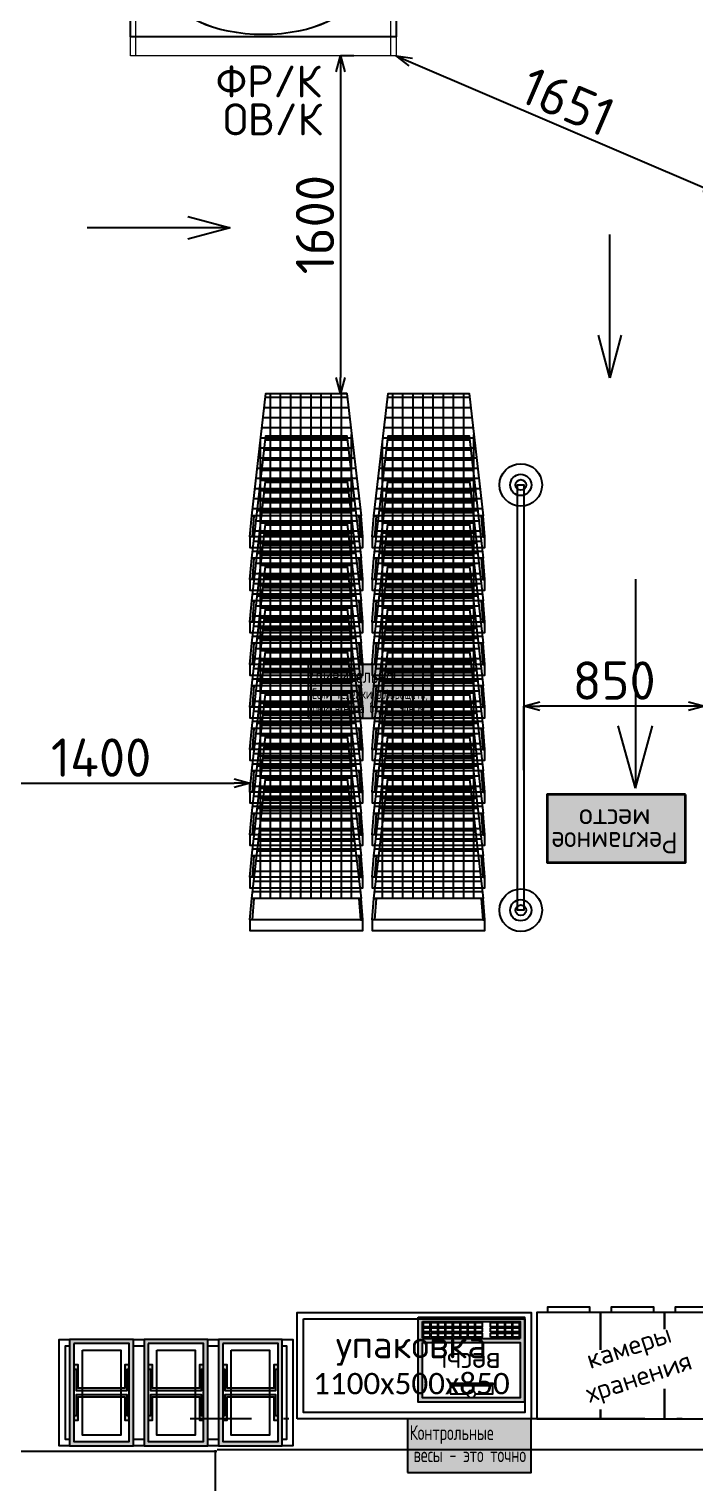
# Model space of a CAD drawing. Extents: x -150237 to 313168, y -187365 to 36962.
# Drawn here: x -40343 to -37212, y -169044 to -162207 of the extents above; entities that cross this region are included whole.
import ezdxf
from ezdxf.enums import TextEntityAlignment as Align

# ---------------------------------------------------------------- set-up
doc = ezdxf.new("R2010")
doc.units = 0
doc.header["$LTSCALE"] = 50
doc.header["$PDMODE"] = 34
doc.header["$PDSIZE"] = 20
doc.linetypes.add('ACAD_ISO10W100', pattern=[18.5, 12, -3, 0.5, -3])
doc.layers.get('0').update_dxf_attribs({"linetype": 'CONTINUOUS'})
doc.layers.get('Defpoints').update_dxf_attribs({"linetype": 'CONTINUOUS'})
for name, color, linetype in [('2', 170, 'CONTINUOUS'), ('3', 7, 'CONTINUOUS'), ('ST', 7, 'CONTINUOUS'), ('type', 7, 'CONTINUOUS'), ('оборудование', 90, 'CONTINUOUS'), ('оборудованиеNEW', 250, 'CONTINUOUS'), ('оборудованиеOLD', 90, 'CONTINUOUS'), ('Прикасс', 210, 'CONTINUOUS'), ('товарные группы', 7, 'CONTINUOUS')]:
    doc.layers.add(name, color=color, linetype=linetype)
doc.layers.add('Стены', color=7, linetype='CONTINUOUS', lineweight=35)
doc.styles.get("Standard").update_dxf_attribs({"font": 'isocpeur.ttf'})
doc.dimstyles.get("Standard").update_dxf_attribs({"dimscale": 0, "dimtxt": 180, "dimasz": 75, "dimexe": 0, "dimexo": 0, "dimgap": 30, "dimtad": 1, "dimdec": 0, "dimdsep": 46, "dimtxsty": 'Standard', "dimblk1": 'OPEN30', "dimblk2": 'OPEN30', "dimsah": 1, "dimcen": 25, "dimadec": 0, "dimazin": 0, "dimtfac": 1, "dimtdec": 0, "dimtmove": 0, "dimatfit": 3, "dimldrblk": 'OPEN30', "dimfxl": 1, "dimtolj": 1, "dimtzin": 0, "dimarcsym": 0})

# ---------------------------------------------------------------- blocks, each defined once
blk = doc.blocks.new('*U70')
at = {"layer": 'оборудование', "color": 7}
for p, q in [((659.1, 325), (952.4, 405.4)), ((1641.9, 325), (659.1, 325)), ((659.1, 325), (952.4, 244.5))]:
    blk.add_line(p, q, dxfattribs=at)
blk = doc.blocks.new('_OPEN30')
at = {"color": 0, "linetype": 'ByBlock'}
for p, q in [((-1, 0.268), (0, 0)), ((0, 0), (-1, -0.268)), ((0, 0), (-1, 0))]:
    blk.add_line(p, q, dxfattribs=at)
blk = doc.blocks.new('*D396')
at = {"color": 0, "lineweight": -2, "transparency": 16777216}
for p, q in [((-38016.5, -165692.9), (-38016.5, -165391)), ((-37241.5, -165391), (-37941.5, -165391)), ((-37166.5, -165692.9), (-37166.5, -165391))]:
    blk.add_line(p, q, dxfattribs=at)
at = {"layer": 'Defpoints', "color": 0, "transparency": 16777216}
for p in [(-38016.5, -165391), (-38016.5, -165692.9), (-37166.5, -165692.9)]:
    blk.add_point(p, dxfattribs=at)
at = {"color": 0, "lineweight": -2, "transparency": 16777216, "xscale": 75, "yscale": 75, "zscale": 75, "rotation": 180}
blk.add_blockref('_OPEN30', (-38016.5, -165391), dxfattribs=at)
at = {"color": 0, "lineweight": -2, "transparency": 16777216, "xscale": 75, "yscale": 75, "zscale": 75}
blk.add_blockref('_OPEN30', (-37166.5, -165391), dxfattribs=at)
at = {"color": 0, "transparency": 16777216, "insert": (-37591.5, -165271), "char_height": 180, "attachment_point": 5}
blk.add_mtext('\\A1;850', dxfattribs=at)
blk = doc.blocks.new('Межкассовая перегородка')
at = {"layer": 'Прикасс', "color": 1}
blk.add_lwpolyline([(0, 0), (0, 15), (2000, 15), (2000, -15), (0, -15), (0, 0)], dxfattribs=at)
for centre, radius in [((0, 0.1), 100), ((2000, 0.1), 100), ((0, 0.1), 50), ((0, 0.1), 25), ((2000, 0.1), 50), ((2000, 0.1), 25)]:
    blk.add_circle(centre, radius, dxfattribs=at)
blk = doc.blocks.new('*U77')
at = {"layer": '2'}
h = blk.add_hatch(dxfattribs=at)
h.set_pattern_fill('ANSI37', color=92, scale=15, angle=405, style=0)
h.set_pattern_definition([(90, (-3325, 4700), (-47.625, 2e-14), []), (180, (-3325, 4700), (-2e-14, -47.625), [])])
h.paths.add_polyline_path([(7.9, 1950), (522.1, 1950), (455, 2525), (75, 2525)])
h = blk.add_hatch(dxfattribs=at)
h.set_pattern_fill('ANSI37', color=92, scale=15, angle=405, style=0)
h.set_pattern_definition([(90, (-2750, 4700), (-47.625, 2e-14), []), (180, (-2750, 4700), (-2e-14, -47.625), [])])
h.paths.add_polyline_path([(582.9, 1950), (1097.1, 1950), (1030, 2525), (650, 2525)])
h = blk.add_hatch(dxfattribs=at)
h.set_pattern_fill('ANSI37', color=92, scale=15, angle=405, style=0)
h.set_pattern_definition([(90, (-3325, 4500), (-47.625, 2e-14), []), (180, (-3325, 4500), (-2e-14, -47.625), [])])
h.paths.add_polyline_path([(7.9, 1750), (522.1, 1750), (455, 2325), (75, 2325)])
h = blk.add_hatch(dxfattribs=at)
h.set_pattern_fill('ANSI37', color=92, scale=15, angle=405, style=0)
h.set_pattern_definition([(90, (-2750, 4500), (-47.625, 2e-14), []), (180, (-2750, 4500), (-2e-14, -47.625), [])])
h.paths.add_polyline_path([(582.9, 1750), (1097.1, 1750), (1030, 2325), (650, 2325)])
h = blk.add_hatch(dxfattribs=at)
h.set_pattern_fill('ANSI37', color=92, scale=15, angle=405, style=0)
h.set_pattern_definition([(90, (-3325, 4300), (-47.625, 2e-14), []), (180, (-3325, 4300), (-2e-14, -47.625), [])])
h.paths.add_polyline_path([(7.9, 1550), (522.1, 1550), (455, 2125), (75, 2125)])
h = blk.add_hatch(dxfattribs=at)
h.set_pattern_fill('ANSI37', color=92, scale=15, angle=405, style=0)
h.set_pattern_definition([(90, (-2750, 4300), (-47.625, 2e-14), []), (180, (-2750, 4300), (-2e-14, -47.625), [])])
h.paths.add_polyline_path([(582.9, 1550), (1097.1, 1550), (1030, 2125), (650, 2125)])
h = blk.add_hatch(dxfattribs=at)
h.set_pattern_fill('ANSI37', color=92, scale=15, angle=405, style=0)
h.set_pattern_definition([(90, (-3325, 4100), (-47.625, 2e-14), []), (180, (-3325, 4100), (-2e-14, -47.625), [])])
h.paths.add_polyline_path([(7.9, 1350), (522.1, 1350), (455, 1925), (75, 1925)])
h = blk.add_hatch(dxfattribs=at)
h.set_pattern_fill('ANSI37', color=92, scale=15, angle=405, style=0)
h.set_pattern_definition([(90, (-2750, 4100), (-47.625, 2e-14), []), (180, (-2750, 4100), (-2e-14, -47.625), [])])
h.paths.add_polyline_path([(582.9, 1350), (1097.1, 1350), (1030, 1925), (650, 1925)])
h = blk.add_hatch(dxfattribs=at)
h.set_pattern_fill('ANSI37', color=92, scale=15, angle=405, style=0)
h.set_pattern_definition([(90, (-3325, 3900), (-47.625, 2e-14), []), (180, (-3325, 3900), (-2e-14, -47.625), [])])
h.paths.add_polyline_path([(7.9, 1150), (522.1, 1150), (455, 1725), (75, 1725)])
h = blk.add_hatch(dxfattribs=at)
h.set_pattern_fill('ANSI37', color=92, scale=15, angle=405, style=0)
h.set_pattern_definition([(90, (-2750, 3900), (-47.625, 2e-14), []), (180, (-2750, 3900), (-2e-14, -47.625), [])])
h.paths.add_polyline_path([(582.9, 1150), (1097.1, 1150), (1030, 1725), (650, 1725)])
h = blk.add_hatch(dxfattribs=at)
h.set_pattern_fill('ANSI37', color=92, scale=15, angle=405, style=0)
h.set_pattern_definition([(90, (-3325, 3700), (-47.625, 2e-14), []), (180, (-3325, 3700), (-2e-14, -47.625), [])])
h.paths.add_polyline_path([(7.9, 950), (522.1, 950), (455, 1525), (75, 1525)])
h = blk.add_hatch(dxfattribs=at)
h.set_pattern_fill('ANSI37', color=92, scale=15, angle=405, style=0)
h.set_pattern_definition([(90, (-2750, 3700), (-47.625, 2e-14), []), (180, (-2750, 3700), (-2e-14, -47.625), [])])
h.paths.add_polyline_path([(582.9, 950), (1097.1, 950), (1030, 1525), (650, 1525)])
h = blk.add_hatch(dxfattribs=at)
h.set_pattern_fill('ANSI37', color=92, scale=15, angle=405, style=0)
h.set_pattern_definition([(90, (-3325, 3500), (-47.625, 2e-14), []), (180, (-3325, 3500), (-2e-14, -47.625), [])])
h.paths.add_polyline_path([(7.9, 750), (522.1, 750), (455, 1325), (75, 1325)])
h = blk.add_hatch(dxfattribs=at)
h.set_pattern_fill('ANSI37', color=92, scale=15, angle=405, style=0)
h.set_pattern_definition([(90, (-2750, 3500), (-47.625, 2e-14), []), (180, (-2750, 3500), (-2e-14, -47.625), [])])
h.paths.add_polyline_path([(582.9, 750), (1097.1, 750), (1030, 1325), (650, 1325)])
h = blk.add_hatch(dxfattribs=at)
h.set_pattern_fill('ANSI37', color=92, scale=15, angle=405, style=0)
h.set_pattern_definition([(90, (-3325, 3300), (-47.625, 2e-14), []), (180, (-3325, 3300), (-2e-14, -47.625), [])])
h.paths.add_polyline_path([(7.9, 550), (522.1, 550), (455, 1125), (75, 1125)])
h = blk.add_hatch(dxfattribs=at)
h.set_pattern_fill('ANSI37', color=92, scale=15, angle=405, style=0)
h.set_pattern_definition([(90, (-2750, 3300), (-47.625, 2e-14), []), (180, (-2750, 3300), (-2e-14, -47.625), [])])
h.paths.add_polyline_path([(582.9, 550), (1097.1, 550), (1030, 1125), (650, 1125)])
h = blk.add_hatch(dxfattribs=at)
h.set_pattern_fill('ANSI37', color=92, scale=15, angle=405, style=0)
h.set_pattern_definition([(90, (-3325, 3100), (-47.625, 2e-14), []), (180, (-3325, 3100), (-2e-14, -47.625), [])])
h.paths.add_polyline_path([(7.9, 350), (522.1, 350), (455, 925), (75, 925)])
h = blk.add_hatch(dxfattribs=at)
h.set_pattern_fill('ANSI37', color=92, scale=15, angle=405, style=0)
h.set_pattern_definition([(90, (-2750, 3100), (-47.625, 2e-14), []), (180, (-2750, 3100), (-2e-14, -47.625), [])])
h.paths.add_polyline_path([(582.9, 350), (1097.1, 350), (1030, 925), (650, 925)])
h = blk.add_hatch(dxfattribs=at)
h.set_pattern_fill('ANSI37', color=92, scale=15, angle=405, style=0)
h.set_pattern_definition([(90, (-3325, 2900), (-47.625, 2e-14), []), (180, (-3325, 2900), (-2e-14, -47.625), [])])
h.paths.add_polyline_path([(7.9, 150), (522.1, 150), (455, 725), (75, 725)])
h = blk.add_hatch(dxfattribs=at)
h.set_pattern_fill('ANSI37', color=92, scale=15, angle=405, style=0)
h.set_pattern_definition([(90, (-2750, 2900), (-47.625, 2e-14), []), (180, (-2750, 2900), (-2e-14, -47.625), [])])
h.paths.add_polyline_path([(582.9, 150), (1097.1, 150), (1030, 725), (650, 725)])
at = {"layer": '2', "color": 92}
for points in [[(7.9, 1950), (522.1, 1950), (455, 2525), (75, 2525)], [(582.9, 1950), (1097.1, 1950), (1030, 2525), (650, 2525)], [(7.9, 1750), (522.1, 1750), (455, 2325), (75, 2325)], [(582.9, 1750), (1097.1, 1750), (1030, 2325), (650, 2325)], [(7.9, 1550), (522.1, 1550), (455, 2125), (75, 2125)], [(582.9, 1550), (1097.1, 1550), (1030, 2125), (650, 2125)], [(7.9, 1350), (522.1, 1350), (455, 1925), (75, 1925)], [(582.9, 1350), (1097.1, 1350), (1030, 1925), (650, 1925)], [(7.9, 1150), (522.1, 1150), (455, 1725), (75, 1725)], [(582.9, 1150), (1097.1, 1150), (1030, 1725), (650, 1725)], [(7.9, 950), (522.1, 950), (455, 1525), (75, 1525)], [(582.9, 950), (1097.1, 950), (1030, 1525), (650, 1525)], [(7.9, 750), (522.1, 750), (455, 1325), (75, 1325)], [(582.9, 750), (1097.1, 750), (1030, 1325), (650, 1325)], [(7.9, 550), (522.1, 550), (455, 1125), (75, 1125)], [(582.9, 550), (1097.1, 550), (1030, 1125), (650, 1125)], [(7.9, 350), (522.1, 350), (455, 925), (75, 925)], [(582.9, 350), (1097.1, 350), (1030, 925), (650, 925)], [(7.9, 150), (522.1, 150), (455, 725), (75, 725)], [(582.9, 150), (1097.1, 150), (1030, 725), (650, 725)]]:
    blk.add_lwpolyline(points, close=True, dxfattribs=at)
at = {"layer": '2'}
for points in [[(0, 1850), (7.9, 1950), (17.9, 1950), (17.9, 1950), (10, 1850)], [(530, 1850), (522.1, 1950), (512.1, 1950), (512.1, 1950), (520, 1850)], [(575, 1850), (582.9, 1950), (592.9, 1950), (592.9, 1950), (585, 1850)], [(1105, 1850), (1097.1, 1950), (1087.1, 1950), (1087.1, 1950), (1095, 1850)], [(0, 1650), (7.9, 1750), (17.9, 1750), (17.9, 1750), (10, 1650)], [(530, 1650), (522.1, 1750), (512.1, 1750), (512.1, 1750), (520, 1650)], [(575, 1650), (582.9, 1750), (592.9, 1750), (592.9, 1750), (585, 1650)], [(1105, 1650), (1097.1, 1750), (1087.1, 1750), (1087.1, 1750), (1095, 1650)], [(0, 1450), (7.9, 1550), (17.9, 1550), (17.9, 1550), (10, 1450)], [(530, 1450), (522.1, 1550), (512.1, 1550), (512.1, 1550), (520, 1450)], [(575, 1450), (582.9, 1550), (592.9, 1550), (592.9, 1550), (585, 1450)], [(1105, 1450), (1097.1, 1550), (1087.1, 1550), (1087.1, 1550), (1095, 1450)], [(0, 1250), (7.9, 1350), (17.9, 1350), (17.9, 1350), (10, 1250)], [(530, 1250), (522.1, 1350), (512.1, 1350), (512.1, 1350), (520, 1250)], [(575, 1250), (582.9, 1350), (592.9, 1350), (592.9, 1350), (585, 1250)], [(1105, 1250), (1097.1, 1350), (1087.1, 1350), (1087.1, 1350), (1095, 1250)], [(0, 1050), (7.9, 1150), (17.9, 1150), (17.9, 1150), (10, 1050)], [(530, 1050), (522.1, 1150), (512.1, 1150), (512.1, 1150), (520, 1050)], [(575, 1050), (582.9, 1150), (592.9, 1150), (592.9, 1150), (585, 1050)], [(1105, 1050), (1097.1, 1150), (1087.1, 1150), (1087.1, 1150), (1095, 1050)], [(0, 850), (7.9, 950), (17.9, 950), (17.9, 950), (10, 850)], [(530, 850), (522.1, 950), (512.1, 950), (512.1, 950), (520, 850)], [(575, 850), (582.9, 950), (592.9, 950), (592.9, 950), (585, 850)], [(1105, 850), (1097.1, 950), (1087.1, 950), (1087.1, 950), (1095, 850)], [(0, 650), (7.9, 750), (17.9, 750), (17.9, 750), (10, 650)], [(530, 650), (522.1, 750), (512.1, 750), (512.1, 750), (520, 650)], [(575, 650), (582.9, 750), (592.9, 750), (592.9, 750), (585, 650)], [(1105, 650), (1097.1, 750), (1087.1, 750), (1087.1, 750), (1095, 650)], [(0, 450), (7.9, 550), (17.9, 550), (17.9, 550), (10, 450)], [(530, 450), (522.1, 550), (512.1, 550), (512.1, 550), (520, 450)], [(575, 450), (582.9, 550), (592.9, 550), (592.9, 550), (585, 450)], [(1105, 450), (1097.1, 550), (1087.1, 550), (1087.1, 550), (1095, 450)], [(0, 250), (7.9, 350), (17.9, 350), (17.9, 350), (10, 250)], [(530, 250), (522.1, 350), (512.1, 350), (512.1, 350), (520, 250)], [(575, 250), (582.9, 350), (592.9, 350), (592.9, 350), (585, 250)], [(1105, 250), (1097.1, 350), (1087.1, 350), (1087.1, 350), (1095, 250)], [(0, 50), (7.9, 150), (17.9, 150), (17.9, 150), (10, 50)], [(530, 50), (522.1, 150), (512.1, 150), (512.1, 150), (520, 50)], [(575, 50), (582.9, 150), (592.9, 150), (592.9, 150), (585, 50)], [(1105, 50), (1097.1, 150), (1087.1, 150), (1087.1, 150), (1095, 50)]]:
    blk.add_lwpolyline(points, close=True, dxfattribs=at)
at = {"layer": '2', "color": 1}
for points in [[(530, 1850), (530, 1800), (0, 1800), (0, 1850)], [(1105, 1850), (1105, 1800), (575, 1800), (575, 1850)], [(530, 1650), (530, 1600), (0, 1600), (0, 1650)], [(1105, 1650), (1105, 1600), (575, 1600), (575, 1650)], [(530, 1450), (530, 1400), (0, 1400), (0, 1450)], [(1105, 1450), (1105, 1400), (575, 1400), (575, 1450)], [(530, 1250), (530, 1200), (0, 1200), (0, 1250)], [(1105, 1250), (1105, 1200), (575, 1200), (575, 1250)], [(530, 1050), (530, 1000), (0, 1000), (0, 1050)], [(1105, 1050), (1105, 1000), (575, 1000), (575, 1050)], [(530, 850), (530, 800), (0, 800), (0, 850)], [(1105, 850), (1105, 800), (575, 800), (575, 850)], [(530, 650), (530, 600), (0, 600), (0, 650)], [(1105, 650), (1105, 600), (575, 600), (575, 650)], [(530, 450), (530, 400), (0, 400), (0, 450)], [(1105, 450), (1105, 400), (575, 400), (575, 450)], [(530, 250), (530, 200), (0, 200), (0, 250)], [(1105, 250), (1105, 200), (575, 200), (575, 250)], [(530, 50), (530, 0), (0, 0), (0, 50)], [(1105, 50), (1105, 0), (575, 0), (575, 50)]]:
    blk.add_lwpolyline(points, close=True, dxfattribs=at)
blk = doc.blocks.new('корзинка покупательская')
at = {"layer": 'Прикасс'}
h = blk.add_hatch(color=1, dxfattribs=at)
h.set_gradient(color1=(255, 0, 0), color2=(255, 0, 0), tint=1, name='CURVED')
h.paths.add_polyline_path([(0, 0), (0, -500), (300, -500), (300, 0)])
h.paths.add_polyline_path([(20, -20), (20, -480), (280, -480), (280, -20)], flags=16)
h = blk.add_hatch(color=252, dxfattribs=at)
h.set_gradient(color1=(132, 132, 132), color2=(132, 132, 132), tint=1, name='CURVED')
h.paths.add_polyline_path([(20, -120), (20, -140), (30, -140), (30, -240), (270, -240), (270, -140), (280, -140), (280, -120), (260, -120), (260, -230), (40, -230), (40, -120)])
h = blk.add_hatch(color=252, dxfattribs=at)
h.set_gradient(color1=(132, 132, 132), color2=(132, 132, 132), tint=1, name='CURVED')
h.paths.add_polyline_path([(280, -380), (280, -360), (270, -360), (270, -260), (30, -260), (30, -360), (20, -360), (20, -380), (40, -380), (40, -270), (260, -270), (260, -380)])
at = {"layer": 'Прикасс', "color": 1}
for points in [[(0, 0), (0, -500), (300, -500), (300, 0), (0, 0)], [(20, -20), (20, -480), (280, -480), (280, -20), (20, -20)]]:
    blk.add_lwpolyline(points, dxfattribs=at)
blk.add_lwpolyline([(60, -50), (240, -50), (240, -450), (60, -450)], close=True, dxfattribs=at)
at = {"layer": 'Прикасс', "color": 7}
for points in [[(20, -120), (20, -140), (30, -140), (30, -240), (270, -240), (270, -140), (280, -140), (280, -120), (260, -120), (260, -230), (40, -230), (40, -120), (20, -120), (20, -140)], [(280, -380), (280, -360), (270, -360), (270, -260), (30, -260), (30, -360), (20, -360), (20, -380), (40, -380), (40, -270), (260, -270), (260, -380), (280, -380), (280, -360)]]:
    blk.add_lwpolyline(points, dxfattribs=at)
blk = doc.blocks.new('*U62')
at = {"layer": 'Прикасс'}
for points in [[(50, -500), (0, -500), (0, 0), (50, 0)], [(350, 0), (400, 0)], [(700, 0), (750, 0)], [(1050, 0), (1100, 0), (1100, -500), (1050, -500)], [(50, -470), (30, -470), (30, -30), (50, -30)], [(350, -30), (400, -30)], [(700, -30), (750, -30)], [(1050, -30), (1070, -30), (1070, -470), (1050, -470)], [(400, -470), (350, -470)], [(750, -470), (700, -470)], [(400, -500), (350, -500)], [(750, -500), (700, -500)]]:
    blk.add_lwpolyline(points, dxfattribs=at)
at = {"layer": 'Стены'}
for p in [(50, 0), (400, 0), (750, 0)]:
    blk.add_blockref('корзинка покупательская', p, dxfattribs=at)
blk = doc.blocks.new('*U63')
at = {"layer": 'Прикасс'}
for points in [[(0, -500), (0, 0), (1100, 0), (1100, -500)], [(30, -30), (1070, -30), (1070, -470), (30, -470)]]:
    blk.add_lwpolyline(points, close=True, dxfattribs=at)
at = {"layer": 'type', "insert": (537, -167.4), "char_height": 130, "width": 1680.097, "attachment_point": 5}
blk.add_mtext('\\pt1040;упаковка', dxfattribs=at)
at = {"layer": 'type', "color": 7, "insert": (537, -334.5), "char_height": 100, "width": 1680.097, "attachment_point": 5}
blk.add_mtext('\\pt800;{\\fCalibri|b0|i0|c204|p34;\\C256;1100х500х850}', dxfattribs=at)
blk = doc.blocks.new('Сумочная Секц3')
at = {"layer": 'Прикасс'}
for points in [[(-600, 324.1), (-600, 500), (-650, 500), (-650, 525), (-850, 525), (-850, 500), (-900, 500)], [(-600, 500), (-900, 500), (-900, 0), (-600, 0), (-600, 43.5)], [(-300, 421.9), (-300, 500), (-350, 500), (-350, 525), (-550, 525), (-550, 500), (-600, 500)], [(-300, 500), (-600, 500), (-600, 324.1)], [(-300, 141.3), (-300, 0), (0, 0), (0, 500), (-50, 500), (-50, 525), (-250, 525), (-250, 500), (-300, 500)], [(0, 500), (-300, 500), (-300, 421.9)], [(-600, 43.5), (-600, 0), (-300, 0), (-300, 141.3)]]:
    blk.add_lwpolyline(points, dxfattribs=at)
at = {"layer": 'type', "insert": (-440.5, 258.4), "char_height": 90, "width": 315.706, "attachment_point": 5, "rotation": 18.29946}
blk.add_mtext('\\pt720;камеры хранения', dxfattribs=at)
at = {"layer": 'оборудованиеOLD', "color": 7, "insert": (-440.5, 258.4), "char_height": 90, "width": 315.706, "attachment_point": 5, "rotation": 18.29946}
blk.add_mtext('\\pt720;камеры хранения', dxfattribs=at)
blk = doc.blocks.new('к')
at = {"layer": 'Стены'}
blk.add_hatch(color=1, dxfattribs=at).paths.add_polyline_path([(-581.2, 0), (-78.1, 0), (0, 0), (0, -126.1), (0, -252.2), (-367, -252.2), (-581.2, -252.2)])
at = {"layer": '3', "color": 1}
blk.add_lwpolyline([(-581.2, -252.2), (0, -252.2), (0, 0), (-581.2, 0)], close=True, dxfattribs=at)
at = {"layer": 'товарные группы', "color": 2, "width": 0.7}
for s, p in [('Контрольные', (-373.2, -99.3)), ('весы - это точно', (-288.3, -203.4))]:
    blk.add_text(s, height=70, dxfattribs=at).set_placement(p, align=Align.CENTER)
blk = doc.blocks.new('тележки')
at = {"layer": 'Стены'}
blk.add_hatch(color=1, dxfattribs=at).paths.add_polyline_path([(-581.2, 0), (-78.1, 0), (0, 0), (0, -126.1), (0, -252.2), (-367, -252.2), (-581.2, -252.2)])
at = {"layer": '3', "color": 1}
blk.add_lwpolyline([(-581.2, -252.2), (0, -252.2), (0, 0), (-581.2, 0)], close=True, dxfattribs=at)
at = {"layer": 'товарные группы', "color": 2}
for s, height, width, p in [('Удивительно!', 70, 0.7, (-373.2, -86.6)), ('Если тележки возвращать,', 50, 0.65, (-290, -161.5)), ('они всегда будут здесь!', 50, 0.7, (-294.2, -228.3))]:
    blk.add_text(s, height=height, dxfattribs=dict(at, width=width)).set_placement(p, align=Align.CENTER)
blk = doc.blocks.new('рекламное')
h = blk.add_hatch(color=7)
h.dxf.hatch_style = 1
h.paths.add_polyline_path([(0, -320), (0, 0), (-650, 0), (-650, -320)])
at = {"layer": 'Стены', "color": 5}
blk.add_lwpolyline([(-650, -320), (0, -320), (0, 0), (-650, 0)], close=True, dxfattribs=at)
at = {"layer": 'товарные группы', "color": 241, "width": 0.9}
blk.add_text('Рекламное', height=100, dxfattribs=at).set_placement((-317.2, -143.1), align=Align.CENTER)
at = {"layer": 'товарные группы', "color": 241}
blk.add_text('место', height=100, dxfattribs=at).set_placement((-318.8, -250.8), align=Align.CENTER)
blk = doc.blocks.new('*U323')
at = {"layer": 'оборудование'}
h = blk.add_hatch(color=101, dxfattribs=at)
h.set_gradient(color1=(143, 255, 171), color2=(138, 255, 167), tint=1)
h.paths.add_polyline_path([(-280, 20), (-280, 480), (-20, 480), (-20, 20)], flags=16)
h.paths.add_polyline_path([(-400, 0), (-400, 500), (0, 500), (0, 0)])
h.paths.add_polyline_path([(-300, 20), (-300, 480), (-380, 480), (-380, 20)], flags=16)
at = {"layer": 'оборудование', "color": 7}
for p, q in [((-300, 20), (-300, 480)), ((-83.5, 150), (-83.5, 350)), ((-78.5, 150), (-78.5, 350))]:
    blk.add_line(p, q, dxfattribs=at)
for points in [[(-400, 0), (-400, 500), (0, 500), (0, 0), (-400, 0)], [(-380, 20), (-380, 480), (-300, 480)], [(-355, 445), (-375, 445), (-375, 475), (-355, 475), (-355, 445)], [(-355, 410), (-375, 410), (-375, 440), (-355, 440), (-355, 410)], [(-330, 445), (-350, 445), (-350, 475), (-330, 475), (-330, 445)], [(-330, 410), (-350, 410), (-350, 440), (-330, 440), (-330, 410)], [(-305, 445), (-325, 445), (-325, 475), (-305, 475), (-305, 445)], [(-305, 410), (-325, 410), (-325, 440), (-305, 440), (-305, 410)], [(-355, 375), (-375, 375), (-375, 405), (-355, 405), (-355, 375)], [(-355, 340), (-375, 340), (-375, 370), (-355, 370), (-355, 340)], [(-330, 375), (-350, 375), (-350, 405), (-330, 405), (-330, 375)], [(-330, 340), (-350, 340), (-350, 370), (-330, 370), (-330, 340)], [(-305, 375), (-325, 375), (-325, 405), (-305, 405), (-305, 375)], [(-305, 340), (-325, 340), (-325, 370), (-305, 370), (-305, 340)], [(-38.5, 267.5), (-38.5, 350), (-88.5, 350), (-88.5, 150), (-38.5, 150)], [(-355, 270), (-375, 270), (-375, 300), (-355, 300), (-355, 270)], [(-330, 270), (-350, 270), (-350, 300), (-330, 300), (-330, 270)], [(-305, 270), (-325, 270), (-325, 300), (-305, 300), (-305, 270)], [(-355, 235), (-375, 235), (-375, 265), (-355, 265), (-355, 235)], [(-355, 200), (-375, 200), (-375, 230), (-355, 230), (-355, 200)], [(-330, 235), (-350, 235), (-350, 265), (-330, 265), (-330, 235)], [(-330, 200), (-350, 200), (-350, 230), (-330, 230), (-330, 200)], [(-305, 235), (-325, 235), (-325, 265), (-305, 265), (-305, 235)], [(-305, 200), (-325, 200), (-325, 230), (-305, 230), (-305, 200)], [(-38.5, 150), (-38.5, 232.5)], [(-355, 165), (-375, 165), (-375, 195), (-355, 195), (-355, 165)], [(-355, 130), (-375, 130), (-375, 160), (-355, 160), (-355, 130)], [(-330, 165), (-350, 165), (-350, 195), (-330, 195), (-330, 165)], [(-330, 130), (-350, 130), (-350, 160), (-330, 160), (-330, 130)], [(-305, 165), (-325, 165), (-325, 195), (-305, 195), (-305, 165)], [(-305, 130), (-325, 130), (-325, 160), (-305, 160), (-305, 130)], [(-355, 95), (-375, 95), (-375, 125), (-355, 125), (-355, 95)], [(-355, 60), (-375, 60), (-375, 90), (-355, 90), (-355, 60)], [(-330, 95), (-350, 95), (-350, 125), (-330, 125), (-330, 95)], [(-330, 60), (-350, 60), (-350, 90), (-330, 90), (-330, 60)], [(-305, 95), (-325, 95), (-325, 125), (-305, 125), (-305, 95)], [(-305, 60), (-325, 60), (-325, 90), (-305, 90), (-305, 60)], [(-300, 20), (-380, 20)], [(-355, 25), (-375, 25), (-375, 55), (-355, 55), (-355, 25)], [(-330, 25), (-350, 25), (-350, 55), (-330, 55), (-330, 25)], [(-305, 25), (-325, 25), (-325, 55), (-305, 55), (-305, 25)]]:
    blk.add_lwpolyline(points, dxfattribs=at)
at = {"layer": 'оборудование'}
blk.add_lwpolyline([(-280, 20), (-280, 480), (-20, 480), (-20, 20)], close=True, dxfattribs=at)
at = {"layer": 'оборудование', "color": 7}
blk.add_lwpolyline([(-280, 20), (-280, 480), (-20, 480), (-20, 20)], close=True, dxfattribs=at)
blk.add_circle((-38.5, 250), 17.5, dxfattribs=at)
at = {"layer": 'type', "insert": (-181.3, 248.1), "char_height": 100, "width": 395.074, "attachment_point": 5, "rotation": 270}
blk.add_mtext('весы', dxfattribs=at)
blk = doc.blocks.new('*D382')
at = {"layer": 'Defpoints', "color": 0, "transparency": 16777216}
for p in [(-40704.2, -165744.2), (-39304.2, -165753.2), (-39304.2, -165795.8)]:
    blk.add_point(p, dxfattribs=at)
at = {"layer": 'ST', "color": 0, "lineweight": -2, "transparency": 16777216}
for p, q in [((-40704.2, -165744.2), (-40704.2, -165753.2)), ((-40629.2, -165753.2), (-39379.2, -165753.2)), ((-39304.2, -165795.8), (-39304.2, -165753.2))]:
    blk.add_line(p, q, dxfattribs=at)
at = {"layer": 'ST', "color": 0, "lineweight": -2, "transparency": 16777216, "xscale": 75, "yscale": 75, "zscale": 75, "rotation": 180}
blk.add_blockref('_OPEN30', (-40704.2, -165753.2), dxfattribs=at)
at = {"layer": 'ST', "color": 0, "lineweight": -2, "transparency": 16777216, "xscale": 75, "yscale": 75, "zscale": 75}
blk.add_blockref('_OPEN30', (-39304.2, -165753.2), dxfattribs=at)
at = {"layer": 'ST', "color": 0, "transparency": 16777216, "insert": (-40004.2, -165633.2), "char_height": 180, "attachment_point": 5}
blk.add_mtext('\\A1;1400', dxfattribs=at)
blk = doc.blocks.new('*D416')
at = {"layer": 'Defpoints', "color": 0, "transparency": 16777216}
for p in [(-38816.4, -162333.2), (-38878.6, -163920.8), (-38849.2, -163920.8)]:
    blk.add_point(p, dxfattribs=at)
at = {"layer": 'ST', "color": 0, "lineweight": -2, "transparency": 16777216}
for p, q in [((-38816.4, -162333.2), (-38878.6, -162333.2)), ((-38878.6, -162408.2), (-38878.6, -163845.8)), ((-38849.2, -163920.8), (-38878.6, -163920.8))]:
    blk.add_line(p, q, dxfattribs=at)
at = {"layer": 'ST', "color": 0, "lineweight": -2, "transparency": 16777216, "xscale": 75, "yscale": 75, "zscale": 75}
for p, rotation in [((-38878.6, -162333.2), 90), ((-38878.6, -163920.8), 270)]:
    blk.add_blockref('_OPEN30', p, dxfattribs=dict(at, rotation=rotation))
at = {"layer": 'ST', "color": 0, "transparency": 16777216, "insert": (-38998.6, -163127), "char_height": 180, "attachment_point": 5, "rotation": 90}
blk.add_mtext('\\A1;1600', dxfattribs=at)
blk = doc.blocks.new('*D421')
at = {"layer": 'Defpoints', "color": 0, "transparency": 16777216}
for p in [(-38616.6, -162333.2), (-37098.5, -162983.2), (-37098.4, -162982.9)]:
    blk.add_point(p, dxfattribs=at)
at = {"layer": 'ST', "color": 0, "lineweight": -2, "transparency": 16777216}
for p, q in [((-38616.6, -162333.2), (-38616.5, -162332.9)), ((-38547.6, -162362.4), (-37167.3, -162953.4)), ((-37098.5, -162983.2), (-37098.4, -162982.9))]:
    blk.add_line(p, q, dxfattribs=at)
at = {"layer": 'ST', "color": 0, "lineweight": -2, "transparency": 16777216, "xscale": 75, "yscale": 75, "zscale": 75}
for p, rotation in [((-38616.5, -162332.9), 156.8216920759695), ((-37098.4, -162982.9), 336.8216920759695)]:
    blk.add_blockref('_OPEN30', p, dxfattribs=dict(at, rotation=rotation))
at = {"layer": 'ST', "color": 0, "transparency": 16777216, "insert": (-37810.2, -162547.6), "char_height": 180, "attachment_point": 5, "rotation": 336.82169}
blk.add_mtext('\\A1;1651', dxfattribs=at)
blk = doc.blocks.new('*U148')
at = {"layer": 'оборудованиеNEW', "color": 212, "lineweight": 20}
for p, q in [((0, 0), (0, 600)), ((0, 600), (1250, 600)), ((0, 0), (0, 550)), ((1250, 600), (1250, 0)), ((1250, 550), (1250, 460.3)), ((15, 0), (1235, 0))]:
    blk.add_line(p, q, dxfattribs=at)
at = {"layer": 'оборудованиеNEW', "color": 212, "lineweight": 5}
for p, q in [((25, 600), (25, 0)), ((25, 570), (25, 0)), ((1225, 600), (1225, 0)), ((1225, 600), (1225, 0))]:
    blk.add_line(p, q, dxfattribs=at)
at = {"layer": 'оборудованиеNEW', "color": 145, "lineweight": 20}
blk.add_line((15, 0), (1235, 0), dxfattribs=at)
at = {"layer": 'оборудованиеNEW', "color": 212}
for points in [[(-15, 0), (15, 0), (15, -80), (-15, -80), (-15, 0)], [(-15, 0), (15, 0), (15, -80), (-15, -80), (-15, 0)], [(1235, 0), (1265, 0), (1265, -80), (1235, -80), (1235, 0)], [(1235, 0), (1265, 0), (1265, -80), (1235, -80), (1235, 0)]]:
    blk.add_lwpolyline(points, dxfattribs=at)
at = {"layer": 'оборудованиеNEW', "color": 145}
blk.add_ellipse((625, 296), major_axis=(426.2, 0), ratio=0.478824, dxfattribs=at)
at = {"layer": 'оборудованиеNEW', "color": 212}
blk.add_ellipse((625, 295.9), major_axis=(426.2, 0), ratio=0.478824, dxfattribs=at)
at = {"layer": 'оборудованиеOLD', "color": 3}
blk.add_lwpolyline([(0, 10), (0, 510), (1250, 510), (1250, 10), (0, 10), (-10, 10), (-10, -90), (10, -90), (10, 10), (1240, 10), (1240, -90), (1260, -90), (1260, 10), (1250, 10)], dxfattribs=at)
at = {"layer": 'type', "lineweight": 40}
blk.add_text('В2', height=240, dxfattribs=at).set_placement((637.2, 181.5), align=Align.CENTER)
at = {"layer": 'товарные группы'}
for tag, width, p, p2 in [('ТОВАР3', 1.302083, (0, 1364.5), (1250, 1364.5)), ('ТОВАР2', 1.302083, (0, 1150.9), (1250, 1150.9)), ('ТОВАР1', 1.358696, (0, 935.2), (1250, 935.2))]:
    blk.add_attdef(tag, text='', height=200, dxfattribs=dict(at, width=width)).set_placement(p, p2, align=Align.FIT)

msp = doc.modelspace()

# ---------------------------------------------------------------- linework, layer by layer
at = {"color": 1, "linetype": 'ACAD_ISO10W100'}
msp.add_line((-30971.6, -168743.2), (-39586.1, -168743.2), dxfattribs=at)
at = {"color": 5}
msp.add_line((-42571.6, -168893.2), (-39459.9, -168895.7), dxfattribs=at)
for p, q in [((-39468.4, -168889.7), (-39468.4, -169117.9)), ((-39458.6, -168887.2), (-37057.3, -168887.2))]:
    msp.add_line(p, q)

# ---------------------------------------------------------------- block references
at = {"rotation": 180}
msp.add_blockref('*U148', (-38616.6, -161733.2), dxfattribs=at)
at = {"lineweight": 5}
for name, p, rotation in [('*U70', (-37166.6, -166435.9), 90), ('Межкассовая перегородка', (-38030.7, -164351.1), 270)]:
    msp.add_blockref(name, p, dxfattribs=dict(at, rotation=rotation))
for name, p in [('тележки', (-38450.1, -165195.8)), ('к', (-37982.2, -168743.2))]:
    msp.add_blockref(name, p)
at = {"layer": 'Прикасс', "lineweight": 5, "xscale": -1}
msp.add_blockref('*U77', (-38199.2, -166445.8), dxfattribs=at)
at = {"layer": 'Стены'}
for name, p, rotation in [('рекламное', (-37906.8, -166126.7), 180), ('*U323', (-38512.9, -168664.5), 270)]:
    msp.add_blockref(name, p, dxfattribs=dict(at, rotation=rotation))
at = {"layer": 'Стены', "lineweight": 5}
for name, p in [('*U63', (-39082.2, -168243.2)), ('Сумочная Секц3', (-37055.3, -168743.2)), ('*U62', (-40202.3, -168369.3))]:
    msp.add_blockref(name, p, dxfattribs=at)

# ---------------------------------------------------------------- texts
at = {"layer": 'товарные группы'}
for s, p in [('ФР/К', (-39465.6, -162528.7)), ('ОВ/К', (-39431.1, -162706.9))]:
    msp.add_text(s, height=150, dxfattribs=at).set_placement(p)

# ---------------------------------------------------------------- dimensions: what is measured, and where the dimension line sits
dim = msp.add_linear_dim(base=(-38016.5, -165391), p1=(-37166.5, -165692.9), p2=(-38016.5, -165692.9), dimstyle='Standard', override={"dimscale": 1, "dimarcsym": 2})
dim.commit()
dim.dimension.update_dxf_attribs({"geometry": '*D396', "text_midpoint": (-37591.5, -165271)})
at = {"layer": 'ST'}
dim = msp.add_linear_dim(base=(-38878.6, -163920.8), p1=(-38816.4, -162333.2), p2=(-38849.2, -163920.8), angle=90, text='1600', dimstyle='Standard', override={"dimscale": 1, "dimarcsym": 2}, dxfattribs=at)
dim.commit()
dim.dimension.update_dxf_attribs({"geometry": '*D416', "text_midpoint": (-38998.6, -163127)})
dim = msp.add_aligned_dim(p1=(-38616.6, -162333.2), p2=(-37098.5, -162983.2), distance=0.3, dimstyle='Standard', override={"dimscale": 1, "dimarcsym": 2}, dxfattribs=at)
dim.commit()
dim.dimension.update_dxf_attribs({"geometry": '*D421', "text_midpoint": (-37810.2, -162547.6)})
dim = msp.add_linear_dim(base=(-39304.2, -165753.2), p1=(-40704.2, -165744.2), p2=(-39304.2, -165795.8), dimstyle='Standard', override={"dimscale": 1, "dimarcsym": 2}, dxfattribs=at)
dim.commit()
dim.dimension.update_dxf_attribs({"geometry": '*D382', "text_midpoint": (-40004.2, -165633.2)})

# ---------------------------------------------------------------- leaders
for points in [[(-39397.2, -163141.7), (-40070.5, -163141.7)], [(-37612, -163846.9), (-37612, -163173.7)]]:
    msp.add_leader(points, dimstyle='Standard', override={"dimscale": 1, "dimasz": 200, "dimtad": 0})

doc.saveas('drawing.dxf')
